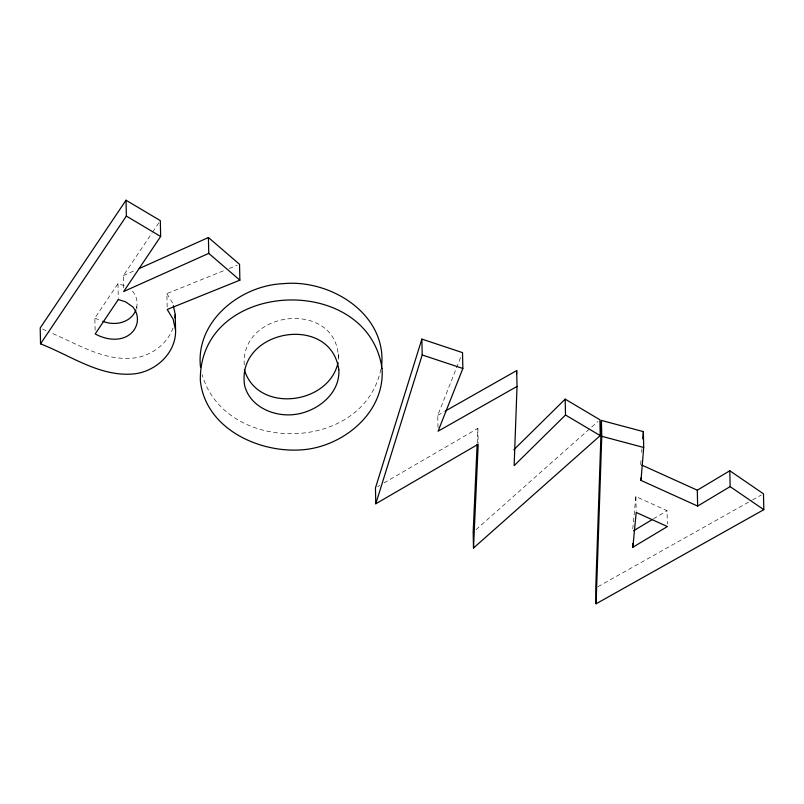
<?xml version="1.0" encoding="UTF-8"?>
<svg xmlns="http://www.w3.org/2000/svg" width="804" height="804" viewBox="0 0 804 804"><rect width="100%" height="100%" fill="white"/><g stroke="black" fill="none" stroke-linecap="round" stroke-linejoin="round"><path stroke-width="0.6" stroke-dasharray="4.02 3.01" d="M338.373 359.348C338.976 299.771 240.537 308.555 244.265 365.026M477.184 443.376L477.857 428.371L384.081 482.913M640.667 464.561L641.17 458.461M641.672 452.361L641.964 448.702M632.758 528.901L635.874 496.57L667.049 510.691L667.33 524.118M380.895 369.177C363.388 453.526 225.21 455.044 202.085 374.513M438.009 427.527L437.758 415.336L461.144 356.102M173.041 328.002C167.172 344.042 151.765 355.398 135.052 357.88C104.54 361.82 77.284 343.8 50.411 332.605M95.113 330.263L94.862 318.072L117.977 283.661L125.253 285.973M123.605 287.852L123.354 275.651L151.946 233.08M152.639 232.044L158.921 222.698M475.988 529.675L598.015 421.427M653.451 518.851L667.049 510.691M377.619 486.671L379.769 485.415M437.758 415.336L444.25 411.648M597.945 586.699L751.489 500.53M752.574 499.927L761.287 495.033M123.354 275.651L135.826 270.054M167.162 307.038L166.88 293.621L224.547 270.355M229.17 268.496L237.24 265.24M94.862 318.072L100.5 320.625M42.471 329.007L49.275 332.092M166.88 293.621L172.83 303.389M635.874 496.57L636.175 511.213M477.857 428.371L478.169 443.004M338.494 353.871L338.625 359.971M136.841 306.525L136.891 308.967M117.977 283.661L118.278 298.294M132.439 291.048A26.472 21.839 -1.2 0 1 136.278 308.847"/><path stroke-width="1.21" d="M381.518 366.865C387.578 314.364 330.735 279.028 283.4 283.651C240.446 285.319 195.161 321.298 200.528 367.237M729.801 470.762L730.132 486.621L697.641 506.068L640.999 480.42L643.702 447.476L643.371 431.617L601.432 420.442L595.764 587.925L596.096 603.784L763.8 509.666L763.468 493.807L729.801 470.762L697.309 490.209L641.803 465.074M596.096 603.784L601.764 436.301L601.432 420.442M516.55 374.282L516.691 370.564L445.326 411.035M516.691 370.564L517.022 386.422L514.148 465.627L565.503 415.015L565.172 399.156L599.895 419.758L600.226 435.617L473.506 548.037L473.174 532.178L477.124 444.622M473.506 548.037L478.189 444.23L375.79 503.786L375.458 487.927L421.869 339.097L462.521 352.624L462.853 368.483L438.09 431.195L517.022 386.422M642.768 438.944L643.371 431.617M632.859 547.253L636.205 512.429L667.39 526.55L632.859 547.253L632.778 543.594M174.9 317.851L175.242 314.485L173.312 305.6M175.573 330.343C176.136 352.514 156.509 370.815 135.384 373.739C100.992 377.85 71.003 355.639 40.532 343.841L40.2 327.982L126.027 200.216L160.308 220.628L160.649 236.487L123.685 291.51L208.749 253.381L239.873 280.164L167.212 309.48L173.161 319.248L175.573 330.343L175.242 314.485M338.032 362.604C328.886 404.925 257.411 413.748 244.326 369.689M375.79 503.786L422.2 354.956L421.869 339.097M40.532 343.841L126.359 216.075L126.027 200.216M513.816 449.768L565.172 399.156M633.572 530.761L652.406 519.474M139.233 268.536L208.417 237.522L239.542 264.305L239.873 280.164M601.764 436.301L643.702 447.476M102.791 321.298C113.183 325.479 126.59 323.791 133.554 314.364A26.472 21.839 -1.2 0 0 135.876 310.002M422.2 354.956L462.853 368.483M565.503 415.015L600.226 435.617M126.359 216.075L160.649 236.487M730.132 486.621L763.8 509.666M697.309 490.209L697.641 506.068M640.949 477.978L640.999 480.42M208.417 237.522L208.749 253.381M382.041 368.453C385.337 412.985 342.062 447.778 300.244 449.949C257.29 452.511 205.321 427.808 200.347 380.674C198.538 279.37 367.699 271.34 382.041 368.453M338.826 369.729C340.363 393.89 316.575 412.05 294.274 414.522C274.084 417.025 249.833 406.774 244.657 385.548C235.592 329.419 330.786 312.686 338.826 369.729M118.309 299.52L95.194 333.931C107.173 340.655 124.771 342.484 133.896 330.223A26.472 21.839 -1.2 0 0 132.771 306.907L125.585 301.832L118.309 299.52"/></g></svg>
